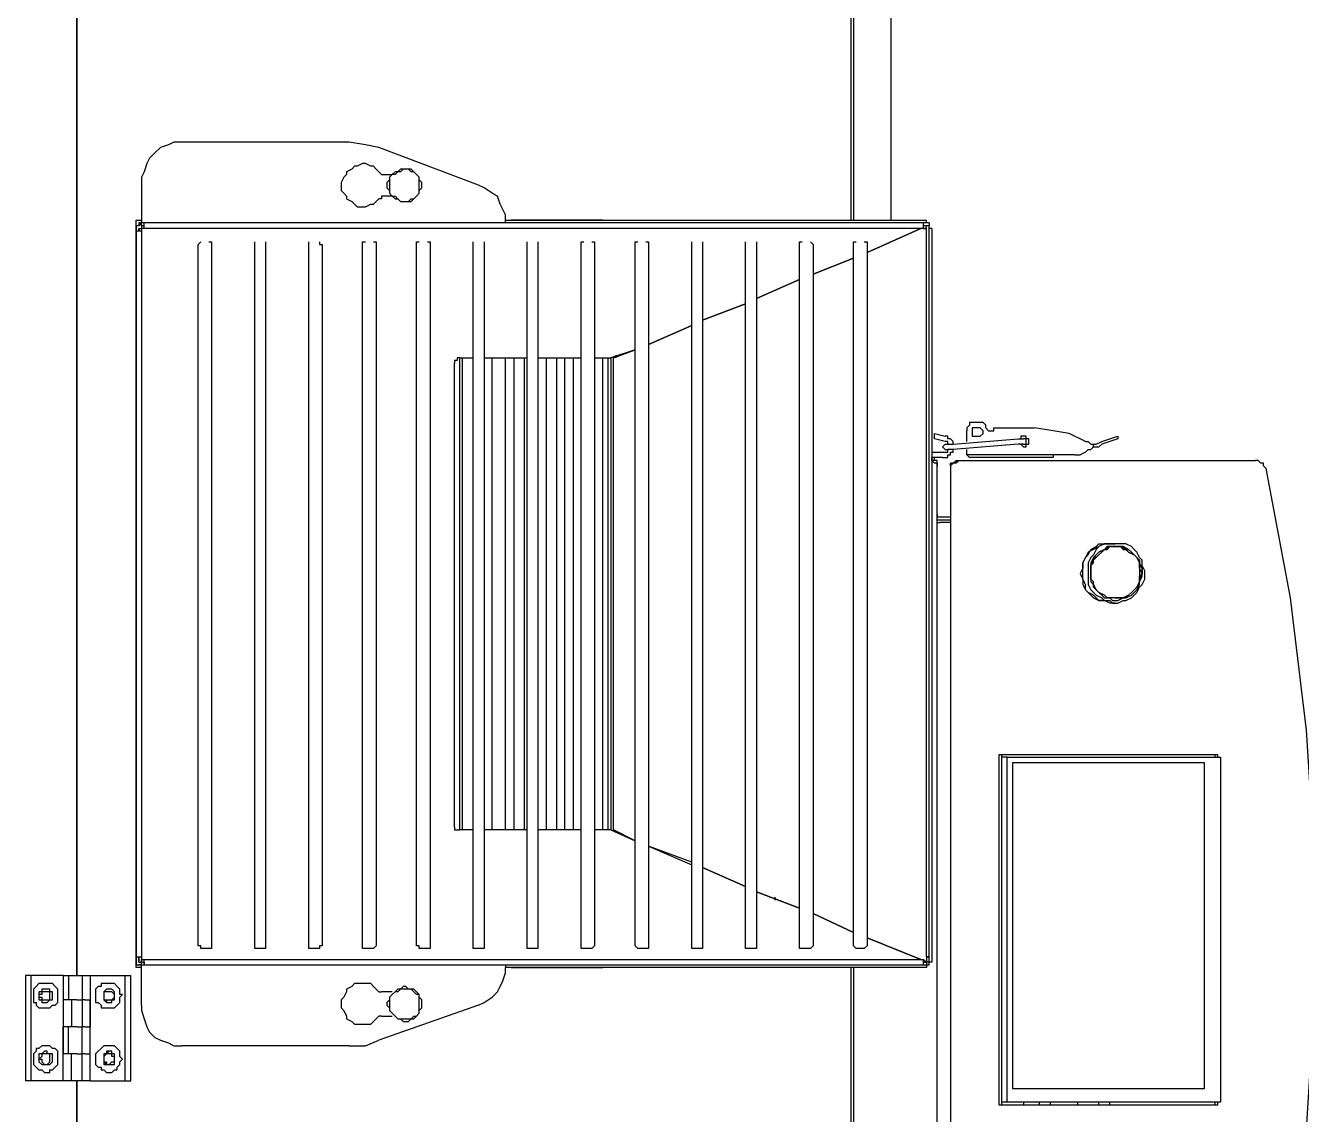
# Model space of a CAD drawing. Header units: millimetres. Extents: x 933584 to 974011, y 4545988 to 4553664.
# Drawn here: x 940165.8 to 940226.6, y 4547120.4 to 4547172.3 of the extents above; entities that cross this region are included whole.
import ezdxf

# ---------------------------------------------------------------- set-up
doc = ezdxf.new("R2010")
doc.units = ezdxf.units.MM
doc.layers.add('8-KBT-KEQ', color=4, linetype='Continuous')

# ---------------------------------------------------------------- blocks, each defined once
blk = doc.blocks.new('DBXCBXC')
at = {"layer": '8-KBT-KEQ'}
for p, q in [((940477.733, 4546770.863), (940477.733, 4546721.569)), ((940477.862, 4546770.863), (940477.862, 4546721.569)), ((940479.659, 4546721.569), (940479.659, 4546770.863)), ((940477.862, 4546769.58), (940477.862, 4546721.569)), ((940440.891, 4546685.626), (940440.891, 4546750.581)), ((940440.891, 4546750.581), (940440.891, 4546685.626)), ((940453.857, 4546725.292), (940445.898, 4546725.292)), ((940460.018, 4546723.238), (940455.269, 4546725.035)), ((940455.269, 4546723.88), (940455.397, 4546723.752)), ((940455.397, 4546723.752), (940455.911, 4546723.752)), ((940443.972, 4546723.238), (940443.972, 4546721.441)), ((940455.911, 4546722.725), (940455.397, 4546722.725)), ((940477.862, 4546722.982), (940477.862, 4546722.982)), ((940477.862, 4546722.468), (940477.862, 4546722.468)), ((940443.715, 4546686.011), (940443.715, 4546721.569)), ((940443.715, 4546721.569), (940443.972, 4546721.569)), ((940461.302, 4546721.569), (940481.328, 4546721.569)), ((940461.302, 4546721.569), (940461.559, 4546721.569)), ((940465.667, 4546721.569), (940461.559, 4546721.569)), ((940463.741, 4546721.569), (940463.741, 4546721.569)), ((940463.998, 4546721.569), (940463.998, 4546721.569)), ((940465.41, 4546721.569), (940465.41, 4546721.569)), ((940465.667, 4546721.569), (940465.667, 4546721.569)), ((940465.923, 4546721.569), (940465.667, 4546721.569)), ((940465.923, 4546721.569), (940465.667, 4546721.569)), ((940481.328, 4546721.441), (940481.328, 4546721.569)), ((940443.715, 4546721.056), (940443.715, 4546721.184)), ((940443.715, 4546721.184), (940443.715, 4546721.056)), ((940443.972, 4546721.056), (940443.715, 4546721.056)), ((940443.715, 4546721.056), (940443.715, 4546686.525)), ((940443.715, 4546721.056), (940443.715, 4546721.056)), ((940443.844, 4546721.313), (940443.972, 4546721.441)), ((940443.844, 4546721.056), (940443.844, 4546721.184)), ((940443.844, 4546721.184), (940443.972, 4546721.184)), ((940443.844, 4546721.184), (940443.844, 4546721.056)), ((940443.844, 4546721.184), (940443.844, 4546721.184)), ((940443.972, 4546721.313), (940443.972, 4546721.441)), ((940444.101, 4546721.441), (940443.972, 4546721.441)), ((940443.972, 4546721.441), (940443.972, 4546721.441)), ((940444.101, 4546721.313), (940443.972, 4546721.313)), ((940443.972, 4546721.313), (940443.972, 4546721.184)), ((940444.101, 4546721.313), (940443.972, 4546721.313)), ((940443.972, 4546721.184), (940443.972, 4546721.184)), ((940444.101, 4546721.184), (940443.972, 4546721.184)), ((940443.972, 4546721.184), (940443.972, 4546721.056)), ((940443.972, 4546721.056), (940443.972, 4546686.525)), ((940481.199, 4546721.441), (940444.101, 4546721.441)), ((940444.101, 4546721.313), (940444.101, 4546721.441)), ((940444.101, 4546721.313), (940444.101, 4546721.313)), ((940481.199, 4546721.184), (940444.101, 4546721.184)), ((940461.302, 4546721.441), (940461.302, 4546721.441)), ((940478.504, 4546720.029), (940481.071, 4546721.184)), ((940481.071, 4546721.184), (940478.504, 4546720.029)), ((940481.456, 4546721.441), (940481.199, 4546721.441)), ((940481.456, 4546721.313), (940481.199, 4546721.313)), ((940481.199, 4546721.184), (940481.328, 4546721.184)), ((940481.328, 4546721.184), (940481.199, 4546721.184)), ((940481.199, 4546721.184), (940481.328, 4546721.184)), ((940481.456, 4546721.313), (940481.328, 4546721.313)), ((940481.328, 4546686.525), (940481.328, 4546721.313)), ((940481.328, 4546721.313), (940481.328, 4546721.313)), ((940481.456, 4546721.441), (940481.456, 4546721.313)), ((940481.456, 4546686.525), (940481.456, 4546721.313)), ((940481.585, 4546721.184), (940481.456, 4546721.184)), ((940481.585, 4546721.184), (940481.585, 4546686.268)), ((940446.668, 4546720.414), (940446.796, 4546720.543)), ((940446.668, 4546687.038), (940446.668, 4546720.414)), ((940447.31, 4546720.414), (940447.31, 4546687.038)), ((940449.364, 4546720.414), (940449.364, 4546720.543)), ((940449.364, 4546687.038), (940449.364, 4546720.414)), ((940449.877, 4546720.543), (940449.877, 4546720.414)), ((940449.877, 4546720.414), (940449.877, 4546687.038)), ((940451.931, 4546720.414), (940451.931, 4546720.543)), ((940451.931, 4546687.038), (940451.931, 4546720.414)), ((940452.573, 4546720.414), (940452.573, 4546687.038)), ((940454.499, 4546687.038), (940454.499, 4546720.414)), ((940455.14, 4546720.414), (940455.14, 4546687.038)), ((940457.066, 4546687.038), (940457.066, 4546720.414)), ((940457.708, 4546720.414), (940457.708, 4546687.038)), ((940459.762, 4546720.414), (940459.762, 4546720.543)), ((940459.762, 4546687.038), (940459.762, 4546720.414)), ((940460.275, 4546720.543), (940460.275, 4546720.414)), ((940460.275, 4546720.414), (940460.275, 4546687.038)), ((940462.329, 4546720.414), (940462.329, 4546720.543)), ((940462.329, 4546687.038), (940462.329, 4546720.414)), ((940462.843, 4546720.543), (940462.843, 4546720.414)), ((940462.843, 4546720.414), (940462.843, 4546687.038)), ((940464.896, 4546687.038), (940464.896, 4546720.414)), ((940465.538, 4546720.414), (940465.538, 4546687.038)), ((940467.464, 4546687.038), (940467.464, 4546720.414)), ((940468.106, 4546720.414), (940468.106, 4546687.038)), ((940470.16, 4546720.414), (940470.16, 4546720.543)), ((940470.16, 4546687.038), (940470.16, 4546720.414)), ((940470.673, 4546720.543), (940470.673, 4546720.414)), ((940470.673, 4546720.414), (940470.673, 4546687.038)), ((940472.727, 4546720.414), (940472.727, 4546720.543)), ((940472.727, 4546687.038), (940472.727, 4546720.414)), ((940473.24, 4546720.543), (940473.24, 4546720.414)), ((940473.24, 4546720.414), (940473.24, 4546687.038)), ((940475.294, 4546687.038), (940475.294, 4546720.414)), ((940475.808, 4546720.543), (940475.936, 4546720.414)), ((940475.936, 4546720.414), (940475.936, 4546687.038)), ((940477.862, 4546687.038), (940477.862, 4546720.414)), ((940478.504, 4546720.414), (940478.504, 4546687.038)), ((940479.659, 4546720.543), (940479.659, 4546720.543)), ((940475.936, 4546719.002), (940477.862, 4546719.772)), ((940477.862, 4546719.772), (940475.936, 4546719.002)), ((940477.733, 4546719.772), (940477.733, 4546719.772)), ((940477.862, 4546719.772), (940477.862, 4546719.772)), ((940477.862, 4546719.772), (940477.862, 4546719.772)), ((940473.24, 4546717.847), (940475.294, 4546718.745)), ((940475.294, 4546718.745), (940473.24, 4546717.847)), ((940474.139, 4546718.232), (940474.139, 4546718.232)), ((940474.396, 4546718.36), (940474.396, 4546718.36)), ((940470.673, 4546716.82), (940472.727, 4546717.59)), ((940472.727, 4546717.59), (940470.673, 4546716.82)), ((940468.106, 4546715.664), (940470.16, 4546716.563)), ((940470.16, 4546716.563), (940468.106, 4546715.664)), ((940467.464, 4546715.408), (940466.309, 4546715.023)), ((940466.437, 4546715.023), (940467.464, 4546715.408)), ((940459.12, 4546715.023), (940459.762, 4546715.023)), ((940459.12, 4546692.558), (940459.12, 4546715.023)), ((940459.248, 4546692.558), (940459.248, 4546715.023)), ((940460.275, 4546715.023), (940462.329, 4546715.023)), ((940460.66, 4546692.558), (940460.66, 4546715.023)), ((940461.302, 4546692.558), (940461.302, 4546715.023)), ((940461.687, 4546715.023), (940461.687, 4546692.558)), ((940462.201, 4546692.558), (940462.201, 4546715.023)), ((940462.843, 4546715.023), (940464.896, 4546715.023)), ((940463.228, 4546715.023), (940463.228, 4546692.558)), ((940463.741, 4546692.558), (940463.741, 4546715.023)), ((940464.126, 4546692.558), (940464.126, 4546715.023)), ((940464.511, 4546715.023), (940464.511, 4546692.558)), ((940465.538, 4546715.023), (940466.309, 4546715.023)), ((940465.538, 4546715.023), (940465.538, 4546692.558)), ((940465.923, 4546692.558), (940465.923, 4546715.023)), ((940466.18, 4546692.558), (940466.18, 4546715.023)), ((940466.309, 4546715.023), (940466.309, 4546692.558)), ((940466.437, 4546692.558), (940466.437, 4546715.023)), ((940466.437, 4546715.023), (940466.437, 4546715.023)), ((940466.565, 4546715.023), (940466.565, 4546715.151)), ((940466.565, 4546715.023), (940466.565, 4546715.023)), ((940466.565, 4546715.023), (940466.565, 4546715.023)), ((940458.863, 4546692.686), (940458.863, 4546714.766)), ((940481.713, 4546711.172), (940481.713, 4546711.428)), ((940481.713, 4546711.428), (940482.226, 4546711.3)), ((940482.226, 4546711.043), (940481.713, 4546711.172)), ((940482.611, 4546710.915), (940485.692, 4546711.172)), ((940483.253, 4546711.043), (940483.253, 4546711.557)), ((940484.28, 4546711.557), (940484.537, 4546711.557)), ((940484.537, 4546711.685), (940486.463, 4546711.685)), ((940484.537, 4546711.557), (940484.537, 4546711.685)), ((940485.692, 4546711.172), (940485.949, 4546711.172)), ((940489.672, 4546711.043), (940490.442, 4546711.3)), ((940490.442, 4546711.172), (940489.672, 4546710.915)), ((940490.442, 4546711.3), (940490.442, 4546711.172)), ((940482.226, 4546710.915), (940482.098, 4546710.786)), ((940482.226, 4546710.915), (940482.611, 4546710.915)), ((940482.611, 4546710.658), (940482.355, 4546710.658)), ((940485.692, 4546710.915), (940482.611, 4546710.658)), ((940483.253, 4546710.401), (940483.253, 4546710.658)), ((940485.949, 4546710.915), (940485.692, 4546710.915)), ((940481.585, 4546710.53), (940482.098, 4546710.53)), ((940481.585, 4546710.145), (940481.585, 4546710.273)), ((940481.585, 4546710.273), (940481.585, 4546710.273)), ((940482.098, 4546710.273), (940481.585, 4546710.273)), ((940481.585, 4546710.145), (940481.585, 4546710.145)), ((940481.713, 4546710.145), (940481.585, 4546710.145)), ((940481.585, 4546710.145), (940481.585, 4546710.145)), ((940481.841, 4546710.016), (940481.841, 4546710.016)), ((940481.841, 4546710.016), (940481.841, 4546709.888)), ((940482.611, 4546710.016), (940482.483, 4546710.016)), ((940482.483, 4546709.888), (940482.483, 4546710.016)), ((940482.868, 4546710.145), (940482.868, 4546710.145)), ((940482.868, 4546710.145), (940482.868, 4546710.145)), ((940482.868, 4546710.145), (940482.868, 4546710.145)), ((940482.868, 4546710.145), (940496.989, 4546710.145)), ((940483.253, 4546710.401), (940483.382, 4546710.273)), ((940488.388, 4546710.401), (940483.253, 4546710.401)), ((940487.361, 4546710.273), (940483.382, 4546710.273)), ((940487.361, 4546710.401), (940487.361, 4546710.273)), ((940488.902, 4546710.53), (940488.645, 4546710.401)), ((940481.841, 4546665.729), (940481.841, 4546709.888)), ((940482.483, 4546709.888), (940482.483, 4546665.729)), ((940481.841, 4546707.32), (940481.97, 4546707.32)), ((940481.841, 4546707.192), (940481.97, 4546707.192)), ((940481.97, 4546707.449), (940482.483, 4546707.449)), ((940481.97, 4546707.32), (940482.483, 4546707.32)), ((940482.483, 4546707.192), (940481.97, 4546707.192)), ((940490.057, 4546706.165), (940490.314, 4546706.165)), ((940490.314, 4546703.341), (940490.057, 4546703.341)), ((940484.794, 4546679.464), (940484.794, 4546696.152)), ((940484.794, 4546696.152), (940495.192, 4546696.152)), ((940484.922, 4546679.464), (940484.922, 4546696.152)), ((940484.922, 4546679.464), (940484.922, 4546696.152)), ((940484.922, 4546679.464), (940484.922, 4546696.152)), ((940485.179, 4546696.024), (940484.922, 4546696.024)), ((940484.922, 4546679.593), (940484.922, 4546696.024)), ((940485.179, 4546679.593), (940485.179, 4546696.024)), ((940485.179, 4546696.024), (940495.32, 4546696.024)), ((940495.063, 4546696.152), (940495.063, 4546696.024)), ((940495.192, 4546696.152), (940495.192, 4546696.024)), ((940495.192, 4546696.152), (940495.192, 4546696.024)), ((940495.192, 4546696.152), (940495.192, 4546696.024)), ((940495.32, 4546696.024), (940495.32, 4546679.593)), ((940485.436, 4546680.234), (940485.436, 4546695.767)), ((940485.436, 4546695.767), (940494.55, 4546695.767)), ((940494.55, 4546695.767), (940494.55, 4546680.234)), ((940494.55, 4546695.767), (940494.55, 4546680.234)), ((940459.762, 4546692.558), (940459.12, 4546692.558)), ((940462.329, 4546692.558), (940460.275, 4546692.558)), ((940464.896, 4546692.558), (940462.843, 4546692.558)), ((940466.309, 4546692.558), (940465.538, 4546692.558)), ((940466.309, 4546692.558), (940467.464, 4546692.044)), ((940467.464, 4546692.044), (940466.437, 4546692.558)), ((940466.437, 4546692.43), (940466.437, 4546692.43)), ((940466.565, 4546692.43), (940466.565, 4546692.43)), ((940466.565, 4546692.43), (940466.565, 4546692.43)), ((940466.565, 4546692.43), (940466.565, 4546692.43)), ((940470.16, 4546691.017), (940468.106, 4546691.788)), ((940468.106, 4546691.788), (940470.16, 4546690.889)), ((940472.727, 4546689.862), (940470.673, 4546690.761)), ((940470.673, 4546690.761), (940472.727, 4546689.862)), ((940440.891, 4546689.605), (940440.891, 4546689.605)), ((940475.294, 4546688.835), (940473.24, 4546689.605)), ((940473.24, 4546689.605), (940475.294, 4546688.835)), ((940474.139, 4546689.22), (940474.139, 4546689.349)), ((940474.396, 4546689.22), (940474.396, 4546689.22)), ((940477.862, 4546687.68), (940475.936, 4546688.578)), ((940475.936, 4546688.578), (940477.862, 4546687.68)), ((940477.733, 4546687.808), (940477.733, 4546687.808)), ((940477.862, 4546687.68), (940477.862, 4546687.68)), ((940481.071, 4546686.396), (940478.504, 4546687.423)), ((940478.504, 4546687.423), (940481.071, 4546686.396)), ((940443.715, 4546686.525), (940443.972, 4546686.525)), ((940443.715, 4546686.268), (940443.715, 4546686.525)), ((940443.715, 4546686.525), (940443.715, 4546686.525)), ((940443.844, 4546686.268), (940443.844, 4546686.525)), ((940443.844, 4546686.525), (940443.844, 4546686.268)), ((940443.844, 4546686.268), (940443.972, 4546686.268)), ((940443.844, 4546686.268), (940443.844, 4546686.268)), ((940443.972, 4546686.525), (940443.972, 4546686.268)), ((940443.972, 4546686.268), (940443.972, 4546686.396)), ((940443.972, 4546686.396), (940444.101, 4546686.396)), ((940443.972, 4546686.139), (940443.972, 4546686.268)), ((940443.972, 4546686.268), (940444.101, 4546686.268)), ((940443.972, 4546686.268), (940443.972, 4546686.268)), ((940443.972, 4546686.268), (940444.101, 4546686.268)), ((940444.101, 4546686.396), (940481.199, 4546686.396)), ((940444.101, 4546686.268), (940444.101, 4546686.139)), ((940444.101, 4546686.268), (940444.101, 4546686.268)), ((940481.199, 4546686.268), (940481.199, 4546686.396)), ((940481.199, 4546686.396), (940481.199, 4546686.396)), ((940481.328, 4546686.268), (940481.199, 4546686.396)), ((940481.199, 4546686.396), (940481.328, 4546686.268)), ((940481.199, 4546686.268), (940481.328, 4546686.268)), ((940481.199, 4546686.268), (940481.199, 4546686.268)), ((940481.199, 4546686.268), (940481.199, 4546686.268)), ((940481.328, 4546686.268), (940481.199, 4546686.268)), ((940481.328, 4546686.525), (940481.456, 4546686.525)), ((940481.328, 4546686.525), (940481.328, 4546686.525)), ((940481.328, 4546686.525), (940481.328, 4546686.525)), ((940481.328, 4546686.525), (940481.328, 4546686.525)), ((940481.456, 4546686.525), (940481.328, 4546686.525)), ((940481.328, 4546686.525), (940481.328, 4546686.268)), ((940481.328, 4546686.268), (940481.328, 4546686.139)), ((940481.328, 4546686.268), (940481.328, 4546686.268)), ((940481.456, 4546686.268), (940481.328, 4546686.268)), ((940481.328, 4546686.268), (940481.328, 4546686.268)), ((940481.456, 4546686.268), (940481.456, 4546686.525)), ((940481.456, 4546686.268), (940481.456, 4546686.525)), ((940481.585, 4546686.268), (940481.456, 4546686.268)), ((940443.972, 4546686.011), (940443.715, 4546686.011)), ((940443.972, 4546686.139), (940443.844, 4546686.139)), ((940443.972, 4546686.139), (940444.101, 4546686.139)), ((940443.972, 4546686.011), (940443.972, 4546686.139)), ((940443.972, 4546684.214), (940443.972, 4546686.011)), ((940444.101, 4546686.139), (940481.199, 4546686.139)), ((940461.302, 4546686.139), (940461.302, 4546686.011)), ((940481.328, 4546686.011), (940461.302, 4546686.011)), ((940461.559, 4546686.011), (940461.302, 4546686.011)), ((940461.559, 4546686.011), (940465.667, 4546686.011)), ((940463.998, 4546686.011), (940463.998, 4546686.011)), ((940465.41, 4546686.011), (940465.41, 4546686.011)), ((940465.667, 4546686.011), (940465.923, 4546686.011)), ((940465.667, 4546686.011), (940465.923, 4546686.011)), ((940477.733, 4546686.011), (940477.733, 4546665.344)), ((940477.862, 4546686.011), (940477.862, 4546666.627)), ((940481.199, 4546686.139), (940481.328, 4546686.139)), ((940481.328, 4546686.139), (940481.328, 4546686.011)), ((940438.452, 4546685.626), (940438.452, 4546680.62)), ((940438.709, 4546685.626), (940438.452, 4546685.626)), ((940440.249, 4546685.626), (940438.709, 4546685.626)), ((940438.709, 4546685.626), (940438.709, 4546680.62)), ((940440.249, 4546685.626), (940440.249, 4546684.471)), ((940440.249, 4546685.626), (940440.249, 4546684.471)), ((940440.249, 4546685.626), (940440.506, 4546685.626)), ((940440.506, 4546685.626), (940440.506, 4546684.471)), ((940440.506, 4546685.626), (940441.148, 4546685.626)), ((940441.148, 4546685.626), (940441.148, 4546684.471)), ((940441.148, 4546685.626), (940441.533, 4546685.626)), ((940441.533, 4546685.626), (940441.533, 4546684.471)), ((940441.533, 4546685.626), (940441.533, 4546684.471)), ((940441.533, 4546685.626), (940441.533, 4546685.626)), ((940441.533, 4546685.626), (940443.202, 4546685.626)), ((940443.202, 4546680.62), (940443.202, 4546685.626)), ((940443.202, 4546685.626), (940443.459, 4546685.626)), ((940443.459, 4546680.62), (940443.459, 4546685.626)), ((940443.459, 4546680.62), (940443.459, 4546685.626)), ((940443.459, 4546685.626), (940443.459, 4546685.626)), ((940440.249, 4546684.471), (940440.249, 4546683.187)), ((940440.506, 4546684.471), (940440.249, 4546684.471)), ((940440.249, 4546684.471), (940440.249, 4546684.471)), ((940440.249, 4546684.471), (940440.249, 4546684.471)), ((940440.635, 4546684.471), (940440.506, 4546684.471)), ((940440.506, 4546684.471), (940440.506, 4546684.471)), ((940440.506, 4546684.471), (940440.506, 4546684.471)), ((940440.635, 4546684.471), (940440.635, 4546683.187)), ((940440.891, 4546684.471), (940440.635, 4546684.471)), ((940440.891, 4546684.471), (940441.148, 4546684.471)), ((940441.148, 4546684.471), (940441.148, 4546683.187)), ((940441.148, 4546684.471), (940441.148, 4546684.471)), ((940441.276, 4546684.471), (940441.148, 4546684.471)), ((940441.148, 4546684.471), (940441.148, 4546684.471)), ((940441.276, 4546684.471), (940441.533, 4546684.471)), ((940441.533, 4546684.471), (940441.533, 4546683.187)), ((940441.533, 4546684.471), (940441.533, 4546684.471)), ((940441.533, 4546684.471), (940441.533, 4546684.471)), ((940441.533, 4546684.471), (940441.533, 4546684.471)), ((940441.533, 4546683.187), (940441.533, 4546684.471)), ((940441.533, 4546684.471), (940441.533, 4546684.471)), ((940455.269, 4546684.856), (940455.397, 4546684.856)), ((940455.911, 4546684.856), (940455.397, 4546684.856)), ((940460.018, 4546684.214), (940455.269, 4546682.545)), ((940455.397, 4546683.7), (940455.269, 4546683.7)), ((940455.397, 4546683.7), (940455.911, 4546683.7)), ((940440.506, 4546683.187), (940440.249, 4546683.187)), ((940440.249, 4546683.187), (940440.249, 4546681.903)), ((940440.249, 4546683.187), (940440.249, 4546683.187)), ((940440.249, 4546681.903), (940440.249, 4546683.187)), ((940440.249, 4546683.187), (940440.249, 4546683.187)), ((940440.635, 4546683.187), (940440.506, 4546683.187)), ((940440.506, 4546681.903), (940440.506, 4546683.187)), ((940440.506, 4546683.187), (940440.506, 4546683.187)), ((940440.506, 4546683.187), (940440.506, 4546683.187)), ((940440.891, 4546683.187), (940440.635, 4546683.187)), ((940440.891, 4546683.187), (940441.148, 4546683.187)), ((940441.148, 4546683.187), (940441.148, 4546683.187)), ((940441.276, 4546683.187), (940441.148, 4546683.187)), ((940441.148, 4546681.903), (940441.148, 4546683.187)), ((940441.148, 4546683.187), (940441.148, 4546683.187)), ((940441.276, 4546683.187), (940441.533, 4546683.187)), ((940441.533, 4546683.187), (940441.533, 4546683.187)), ((940441.533, 4546681.903), (940441.533, 4546683.187)), ((940441.533, 4546681.903), (940441.533, 4546683.187)), ((940441.533, 4546683.187), (940441.533, 4546683.187)), ((940441.533, 4546683.187), (940441.533, 4546683.187)), ((940441.533, 4546683.187), (940441.533, 4546683.187)), ((940453.857, 4546682.288), (940445.898, 4546682.288)), ((940440.249, 4546680.62), (940440.249, 4546681.903)), ((940440.506, 4546681.903), (940440.249, 4546681.903)), ((940440.249, 4546681.903), (940440.249, 4546681.903)), ((940440.249, 4546681.903), (940440.249, 4546681.903)), ((940440.635, 4546681.903), (940440.506, 4546681.903)), ((940440.506, 4546681.903), (940440.506, 4546681.903)), ((940440.506, 4546681.903), (940440.506, 4546681.903)), ((940440.635, 4546680.62), (940440.635, 4546681.903)), ((940440.891, 4546681.903), (940440.635, 4546681.903)), ((940440.891, 4546681.903), (940441.148, 4546681.903)), ((940441.148, 4546680.62), (940441.148, 4546681.903)), ((940441.148, 4546681.903), (940441.148, 4546681.903)), ((940441.276, 4546681.903), (940441.148, 4546681.903)), ((940441.148, 4546681.903), (940441.148, 4546681.903)), ((940441.276, 4546681.903), (940441.533, 4546681.903)), ((940441.533, 4546680.62), (940441.533, 4546681.903)), ((940441.533, 4546681.903), (940441.533, 4546681.903)), ((940441.533, 4546681.903), (940441.533, 4546681.903)), ((940441.533, 4546681.903), (940441.533, 4546681.903)), ((940441.533, 4546680.62), (940441.533, 4546681.903)), ((940441.533, 4546681.903), (940441.533, 4546681.903)), ((940442.303, 4546681.903), (940442.175, 4546681.775)), ((940438.709, 4546680.62), (940438.452, 4546680.62)), ((940440.249, 4546680.62), (940438.709, 4546680.62)), ((940440.635, 4546680.62), (940440.249, 4546680.62)), ((940441.148, 4546680.62), (940440.635, 4546680.62)), ((940440.891, 4546665.344), (940440.891, 4546680.62)), ((940440.891, 4546680.62), (940440.891, 4546665.472)), ((940441.533, 4546680.62), (940441.148, 4546680.62)), ((940441.533, 4546680.62), (940443.202, 4546680.62)), ((940443.202, 4546680.62), (940443.459, 4546680.62)), ((940443.459, 4546680.62), (940443.459, 4546680.62)), ((940494.55, 4546680.234), (940485.436, 4546680.234)), ((940485.179, 4546679.593), (940484.922, 4546679.593)), ((940495.32, 4546679.593), (940485.179, 4546679.593)), ((940485.949, 4546679.593), (940485.949, 4546679.464)), ((940486.719, 4546679.464), (940486.719, 4546679.593)), ((940487.233, 4546679.464), (940487.233, 4546679.593)), ((940488.516, 4546679.593), (940488.516, 4546679.464)), ((940489.543, 4546679.464), (940489.543, 4546679.593)), ((940490.057, 4546679.464), (940490.057, 4546679.593)), ((940495.063, 4546679.593), (940495.063, 4546679.464)), ((940495.192, 4546679.593), (940495.192, 4546679.464)), ((940495.192, 4546679.593), (940495.192, 4546679.464)), ((940495.192, 4546679.593), (940495.192, 4546679.464)), ((940495.192, 4546679.464), (940484.794, 4546679.464))]:
    blk.add_line(p, q, dxfattribs=at)
for points in [[(940445.898, 4546725.292), (940445.513, 4546725.292), (940445.256, 4546725.164), (940444.871, 4546725.035), (940444.614, 4546724.779), (940444.357, 4546724.522), (940444.229, 4546724.265), (940444.101, 4546723.88), (940443.972, 4546723.623), (940443.972, 4546723.238)], [(940455.269, 4546725.035), (940454.627, 4546725.164), (940453.857, 4546725.292)], [(940455.269, 4546723.88), (940455.14, 4546724.009), (940455.012, 4546724.137), (940454.884, 4546724.137), (940454.627, 4546724.265), (940454.499, 4546724.265), (940454.242, 4546724.137), (940454.113, 4546724.137), (940453.985, 4546724.009), (940453.728, 4546723.88), (940453.728, 4546723.752), (940453.6, 4546723.623), (940453.472, 4546723.367), (940453.472, 4546723.238), (940453.472, 4546722.982), (940453.6, 4546722.853), (940453.728, 4546722.725), (940453.728, 4546722.596), (940453.985, 4546722.468), (940454.113, 4546722.34), (940454.242, 4546722.211), (940454.499, 4546722.211), (940454.627, 4546722.211), (940454.884, 4546722.34), (940455.012, 4546722.34), (940455.14, 4546722.468), (940455.269, 4546722.596)], [(940455.397, 4546722.725), (940455.397, 4546722.596), (940455.269, 4546722.596)], [(940461.302, 4546721.441), (940461.302, 4546721.826), (940461.174, 4546722.083), (940461.045, 4546722.34), (940460.917, 4546722.725), (940460.66, 4546722.853), (940460.275, 4546723.11), (940460.018, 4546723.238)], [(940443.972, 4546721.441), (940443.844, 4546721.441), (940443.844, 4546721.313), (940443.715, 4546721.313), (940443.715, 4546721.184)], [(940444.101, 4546721.184), (940444.101, 4546721.313), (940444.101, 4546721.441)], [(940481.199, 4546721.184), (940481.199, 4546721.313), (940481.199, 4546721.441)], [(940447.181, 4546720.543), (940447.31, 4546720.543), (940447.31, 4546720.414)], [(940452.445, 4546720.543), (940452.445, 4546720.414), (940452.573, 4546720.414)], [(940454.499, 4546720.414), (940454.499, 4546720.543), (940454.627, 4546720.543)], [(940455.012, 4546720.543), (940455.14, 4546720.543), (940455.14, 4546720.414)], [(940457.066, 4546720.414), (940457.066, 4546720.543), (940457.194, 4546720.543)], [(940457.579, 4546720.543), (940457.708, 4546720.543), (940457.708, 4546720.414)], [(940464.896, 4546720.414), (940464.896, 4546720.543), (940465.025, 4546720.543)], [(940465.41, 4546720.543), (940465.538, 4546720.543), (940465.538, 4546720.414)], [(940467.464, 4546720.414), (940467.464, 4546720.543), (940467.592, 4546720.543)], [(940467.977, 4546720.543), (940468.106, 4546720.543), (940468.106, 4546720.414)], [(940475.294, 4546720.414), (940475.294, 4546720.543), (940475.423, 4546720.543)], [(940477.862, 4546720.414), (940477.862, 4546720.543), (940477.99, 4546720.543)], [(940478.375, 4546720.543), (940478.504, 4546720.543), (940478.504, 4546720.414)], [(940459.12, 4546715.023), (940458.991, 4546715.023), (940458.991, 4546714.894), (940458.863, 4546714.894), (940458.863, 4546714.766)], [(940484.28, 4546711.557), (940484.152, 4546711.685), (940484.152, 4546711.813), (940484.024, 4546711.942), (940483.895, 4546711.942), (940483.767, 4546711.942), (940483.638, 4546711.942), (940483.51, 4546711.942), (940483.382, 4546711.942), (940483.382, 4546711.813), (940483.253, 4546711.685), (940483.253, 4546711.557)], [(940482.611, 4546710.915), (940482.611, 4546711.043), (940482.483, 4546711.172), (940482.355, 4546711.172), (940482.355, 4546711.3), (940482.226, 4546711.3)], [(940485.821, 4546710.915), (940485.949, 4546710.786), (940486.077, 4546710.786), (940486.077, 4546710.915), (940486.206, 4546710.915), (940486.206, 4546711.043), (940486.206, 4546711.172), (940486.077, 4546711.172), (940486.077, 4546711.3), (940485.949, 4546711.3), (940485.821, 4546711.3), (940485.821, 4546711.172)], [(940485.949, 4546710.915), (940486.077, 4546710.915), (940486.077, 4546711.043), (940486.077, 4546711.172), (940485.949, 4546711.172)], [(940488.902, 4546711.043), (940488.131, 4546711.428), (940487.361, 4546711.557), (940486.463, 4546711.685)], [(940482.098, 4546710.786), (940482.226, 4546710.658), (940482.355, 4546710.658)], [(940482.098, 4546710.53), (940482.226, 4546710.53), (940482.355, 4546710.53), (940482.355, 4546710.658)], [(940482.098, 4546710.273), (940482.226, 4546710.273), (940482.355, 4546710.273), (940482.355, 4546710.401), (940482.483, 4546710.401), (940482.483, 4546710.53), (940482.611, 4546710.53), (940482.611, 4546710.658)], [(940482.355, 4546710.915), (940482.355, 4546711.043), (940482.226, 4546711.043)], [(940488.902, 4546711.043), (940489.03, 4546711.043), (940489.158, 4546710.915), (940489.287, 4546710.915)], [(940488.902, 4546710.53), (940489.03, 4546710.658), (940489.158, 4546710.658), (940489.287, 4546710.786), (940489.287, 4546710.915)], [(940489.287, 4546710.915), (940489.415, 4546710.915), (940489.672, 4546711.043)], [(940489.287, 4546710.786), (940489.415, 4546710.786), (940489.543, 4546710.786), (940489.672, 4546710.915)], [(940481.841, 4546710.016), (940481.841, 4546710.145), (940481.713, 4546710.145), (940481.713, 4546710.273), (940481.585, 4546710.273)], [(940481.841, 4546709.888), (940481.841, 4546710.016), (940481.713, 4546710.016), (940481.585, 4546710.145)], [(940482.483, 4546710.016), (940482.611, 4546710.016), (940482.74, 4546710.145), (940482.868, 4546710.145)], [(940482.868, 4546710.145), (940482.74, 4546710.016), (940482.611, 4546710.016), (940482.483, 4546709.888)], [(940482.74, 4546710.016), (940482.74, 4546710.145), (940482.868, 4546710.145)], [(940488.388, 4546710.401), (940488.516, 4546710.401), (940488.645, 4546710.401)], [(940497.502, 4546709.759), (940497.374, 4546709.888), (940497.374, 4546710.016), (940497.246, 4546710.016), (940497.117, 4546710.145), (940496.989, 4546710.145)], [(940497.502, 4546665.857), (940498.658, 4546672.147), (940499.428, 4546678.309), (940499.813, 4546684.599), (940499.813, 4546691.017), (940499.428, 4546697.308), (940498.658, 4546703.598), (940497.502, 4546709.759)], [(940481.841, 4546707.577), (940481.841, 4546707.449), (940481.97, 4546707.449)], [(940489.8, 4546706.165), (940489.543, 4546706.037), (940489.287, 4546705.908), (940489.03, 4546705.78), (940488.902, 4546705.523), (940488.773, 4546705.267), (940488.773, 4546705.01), (940488.645, 4546704.753), (940488.773, 4546704.496), (940488.773, 4546704.24), (940488.902, 4546703.983), (940489.03, 4546703.854), (940489.287, 4546703.598), (940489.543, 4546703.469), (940489.8, 4546703.469)], [(940490.057, 4546703.341), (940489.8, 4546703.469), (940489.543, 4546703.469), (940489.415, 4546703.598), (940489.287, 4546703.726), (940489.03, 4546703.854), (940488.902, 4546703.983), (940488.902, 4546704.24), (940488.773, 4546704.496), (940488.773, 4546704.625), (940488.773, 4546704.881), (940488.773, 4546705.138), (940488.773, 4546705.267), (940488.902, 4546705.523), (940489.03, 4546705.652), (940489.158, 4546705.908), (940489.415, 4546706.037), (940489.543, 4546706.165), (940489.8, 4546706.165), (940489.929, 4546706.165), (940490.057, 4546706.165)], [(940489.287, 4546705.267), (940489.287, 4546705.395), (940489.415, 4546705.652), (940489.543, 4546705.78), (940489.8, 4546705.908), (940489.929, 4546705.908), (940490.057, 4546706.037), (940490.314, 4546706.037), (940490.57, 4546706.037), (940490.699, 4546705.908), (940490.956, 4546705.908), (940491.084, 4546705.78), (940491.212, 4546705.652), (940491.341, 4546705.523), (940491.469, 4546705.267), (940491.469, 4546705.138), (940491.469, 4546704.881), (940491.469, 4546704.625), (940491.469, 4546704.496), (940491.469, 4546704.368)], [(940491.469, 4546704.368), (940491.469, 4546704.625), (940491.597, 4546704.753), (940491.469, 4546705.01), (940491.469, 4546705.267), (940491.341, 4546705.523), (940491.212, 4546705.652), (940490.956, 4546705.78), (940490.827, 4546705.908), (940490.57, 4546706.037), (940490.314, 4546706.037)], [(940491.469, 4546704.368), (940491.341, 4546704.111), (940491.212, 4546703.983), (940491.084, 4546703.854), (940490.956, 4546703.726), (940490.699, 4546703.598), (940490.57, 4546703.598), (940490.314, 4546703.598), (940490.185, 4546703.598), (940489.929, 4546703.598), (940489.8, 4546703.726), (940489.543, 4546703.854), (940489.415, 4546703.983), (940489.287, 4546704.111), (940489.287, 4546704.368), (940489.158, 4546704.496), (940489.158, 4546704.753), (940489.158, 4546704.881), (940489.158, 4546705.138), (940489.287, 4546705.267)], [(940490.314, 4546703.598), (940490.57, 4546703.598), (940490.699, 4546703.598), (940490.956, 4546703.726), (940491.084, 4546703.854), (940491.212, 4546703.983), (940491.341, 4546704.111), (940491.469, 4546704.368)], [(940458.863, 4546692.686), (940458.863, 4546692.558), (940458.991, 4546692.558), (940459.12, 4546692.558)], [(940447.053, 4546686.91), (940446.925, 4546686.91), (940446.796, 4546686.91), (940446.796, 4546687.038), (940446.668, 4546687.038)], [(940447.31, 4546687.038), (940447.31, 4546686.91), (940447.181, 4546686.91), (940447.053, 4546686.91)], [(940449.62, 4546686.91), (940449.492, 4546686.91), (940449.364, 4546686.91), (940449.364, 4546687.038)], [(940449.877, 4546687.038), (940449.877, 4546686.91), (940449.749, 4546686.91), (940449.62, 4546686.91)], [(940452.188, 4546686.91), (940452.059, 4546686.91), (940451.931, 4546686.91), (940451.931, 4546687.038)], [(940452.573, 4546687.038), (940452.445, 4546687.038), (940452.445, 4546686.91), (940452.316, 4546686.91), (940452.188, 4546686.91)], [(940454.755, 4546686.91), (940454.627, 4546686.91), (940454.499, 4546686.91), (940454.499, 4546687.038)], [(940455.14, 4546687.038), (940455.012, 4546686.91), (940454.884, 4546686.91), (940454.755, 4546686.91)], [(940457.451, 4546686.91), (940457.323, 4546686.91), (940457.194, 4546686.91), (940457.194, 4546687.038), (940457.066, 4546687.038)], [(940457.708, 4546687.038), (940457.708, 4546686.91), (940457.579, 4546686.91), (940457.451, 4546686.91)], [(940460.018, 4546686.91), (940459.89, 4546686.91), (940459.762, 4546686.91), (940459.762, 4546687.038)], [(940460.275, 4546687.038), (940460.275, 4546686.91), (940460.147, 4546686.91), (940460.018, 4546686.91)], [(940462.586, 4546686.91), (940462.457, 4546686.91), (940462.329, 4546686.91), (940462.329, 4546687.038)], [(940462.843, 4546687.038), (940462.843, 4546686.91), (940462.714, 4546686.91), (940462.586, 4546686.91)], [(940465.153, 4546686.91), (940465.025, 4546686.91), (940464.896, 4546686.91), (940464.896, 4546687.038)], [(940465.538, 4546687.038), (940465.41, 4546686.91), (940465.282, 4546686.91), (940465.153, 4546686.91)], [(940467.849, 4546686.91), (940467.721, 4546686.91), (940467.592, 4546686.91), (940467.464, 4546687.038)], [(940468.106, 4546687.038), (940468.106, 4546686.91), (940467.977, 4546686.91), (940467.849, 4546686.91)], [(940470.416, 4546686.91), (940470.288, 4546686.91), (940470.16, 4546686.91), (940470.16, 4546687.038)], [(940470.673, 4546687.038), (940470.673, 4546686.91), (940470.545, 4546686.91), (940470.416, 4546686.91)], [(940472.984, 4546686.91), (940472.855, 4546686.91), (940472.727, 4546686.91), (940472.727, 4546687.038)], [(940473.24, 4546687.038), (940473.24, 4546686.91), (940473.112, 4546686.91), (940472.984, 4546686.91)], [(940475.551, 4546686.91), (940475.423, 4546686.91), (940475.294, 4546686.91), (940475.294, 4546687.038)], [(940475.936, 4546687.038), (940475.808, 4546686.91), (940475.68, 4546686.91), (940475.551, 4546686.91)], [(940478.247, 4546686.91), (940478.119, 4546686.91), (940477.99, 4546686.91), (940477.862, 4546687.038)], [(940478.504, 4546687.038), (940478.375, 4546686.91), (940478.247, 4546686.91)], [(940443.715, 4546686.525), (940443.715, 4546686.396), (940443.715, 4546686.268)], [(940443.715, 4546686.268), (940443.715, 4546686.139), (940443.844, 4546686.139), (940443.972, 4546686.139)], [(940444.101, 4546686.139), (940444.101, 4546686.268), (940444.101, 4546686.396)], [(940481.199, 4546686.139), (940481.199, 4546686.268), (940481.199, 4546686.396)], [(940481.328, 4546686.139), (940481.456, 4546686.139), (940481.456, 4546686.268)], [(940460.018, 4546684.214), (940460.275, 4546684.342), (940460.66, 4546684.599), (940460.917, 4546684.856), (940461.045, 4546685.112), (940461.174, 4546685.369), (940461.302, 4546685.754), (940461.302, 4546686.011)], [(940455.269, 4546684.856), (940455.14, 4546684.984), (940455.012, 4546685.112), (940454.884, 4546685.241), (940454.627, 4546685.241), (940454.499, 4546685.241), (940454.242, 4546685.241), (940454.113, 4546685.241), (940453.985, 4546685.112), (940453.728, 4546684.984), (940453.728, 4546684.856), (940453.6, 4546684.599), (940453.472, 4546684.471), (940453.472, 4546684.214), (940453.472, 4546684.086), (940453.6, 4546683.957), (940453.728, 4546683.7), (940453.728, 4546683.572), (940453.985, 4546683.444), (940454.113, 4546683.315), (940454.242, 4546683.315), (940454.499, 4546683.315), (940454.627, 4546683.315), (940454.884, 4546683.315), (940455.012, 4546683.444), (940455.14, 4546683.572), (940455.269, 4546683.7)], [(940442.432, 4546684.984), (940442.303, 4546684.984), (940442.175, 4546684.856), (940442.175, 4546684.727), (940442.175, 4546684.599), (940442.175, 4546684.471), (940442.303, 4546684.471), (940442.303, 4546684.342), (940442.432, 4546684.342)], [(940442.303, 4546684.856), (940442.175, 4546684.856), (940442.175, 4546684.727)], [(940442.175, 4546684.599), (940442.175, 4546684.471), (940442.303, 4546684.471), (940442.432, 4546684.471), (940442.56, 4546684.471), (940442.689, 4546684.599), (940442.689, 4546684.727), (940442.56, 4546684.856), (940442.432, 4546684.856), (940442.303, 4546684.856)], [(940443.972, 4546684.214), (940443.972, 4546683.957), (940444.101, 4546683.572), (940444.229, 4546683.187), (940444.357, 4546682.93), (940444.614, 4546682.673), (940444.871, 4546682.545), (940445.256, 4546682.417), (940445.513, 4546682.288), (940445.898, 4546682.288)], [(940442.432, 4546682.032), (940442.303, 4546681.903), (940442.175, 4546681.903), (940442.175, 4546681.775), (940442.175, 4546681.647), (940442.175, 4546681.518), (940442.303, 4546681.39), (940442.432, 4546681.39)], [(940453.857, 4546682.288), (940454.627, 4546682.288), (940455.269, 4546682.545)], [(940442.175, 4546681.647), (940442.175, 4546681.518), (940442.303, 4546681.518), (940442.303, 4546681.39), (940442.432, 4546681.39), (940442.56, 4546681.518), (940442.689, 4546681.518), (940442.689, 4546681.647), (940442.689, 4546681.775), (940442.56, 4546681.775), (940442.56, 4546681.903), (940442.432, 4546681.903), (940442.303, 4546681.903)]]:
    blk.add_lwpolyline(points, dxfattribs=at)
for points in [[(940457.323, 4546723.238), (940457.323, 4546723.367), (940457.194, 4546723.495), (940457.194, 4546723.623), (940457.066, 4546723.752), (940456.938, 4546723.88), (940456.809, 4546724.009), (940456.681, 4546724.009), (940456.552, 4546724.009), (940456.424, 4546724.009), (940456.296, 4546724.009), (940456.167, 4546723.88), (940456.039, 4546723.88), (940455.911, 4546723.752), (940455.782, 4546723.623), (940455.782, 4546723.495), (940455.654, 4546723.367), (940455.654, 4546723.11), (940455.782, 4546722.982), (940455.782, 4546722.853), (940455.911, 4546722.725), (940456.039, 4546722.596), (940456.167, 4546722.596), (940456.296, 4546722.468), (940456.424, 4546722.468), (940456.552, 4546722.468), (940456.681, 4546722.468), (940456.809, 4546722.468), (940456.938, 4546722.596), (940457.066, 4546722.725), (940457.194, 4546722.853), (940457.194, 4546722.982), (940457.323, 4546723.11)], [(940457.194, 4546723.238), (940457.194, 4546723.367), (940457.194, 4546723.495), (940457.194, 4546723.623), (940457.066, 4546723.752), (940456.938, 4546723.88), (940456.809, 4546723.88), (940456.681, 4546724.009), (940456.552, 4546724.009), (940456.424, 4546724.009), (940456.296, 4546723.88), (940456.167, 4546723.88), (940456.039, 4546723.752), (940455.911, 4546723.752), (940455.782, 4546723.623), (940455.782, 4546723.495), (940455.782, 4546723.238), (940455.782, 4546723.11), (940455.782, 4546722.982), (940455.782, 4546722.853), (940455.911, 4546722.725), (940456.039, 4546722.725), (940456.167, 4546722.596), (940456.296, 4546722.468), (940456.424, 4546722.468), (940456.552, 4546722.468), (940456.681, 4546722.468), (940456.809, 4546722.596), (940456.938, 4546722.596), (940457.066, 4546722.725), (940457.194, 4546722.853), (940457.194, 4546722.982), (940457.194, 4546723.11)], [(940484.024, 4546711.557), (940483.895, 4546711.685), (940483.767, 4546711.685), (940483.638, 4546711.685), (940483.51, 4546711.685), (940483.51, 4546711.557), (940483.51, 4546711.428), (940483.51, 4546711.3), (940483.638, 4546711.3), (940483.767, 4546711.3), (940483.895, 4546711.3), (940484.024, 4546711.428)], [(940491.597, 4546704.24), (940491.726, 4546704.496), (940491.726, 4546704.753), (940491.726, 4546704.881), (940491.597, 4546705.138), (940491.597, 4546705.395), (940491.469, 4546705.523), (940491.341, 4546705.78), (940491.212, 4546705.908), (940491.084, 4546706.037), (940490.827, 4546706.165), (940490.57, 4546706.165), (940490.442, 4546706.165), (940490.185, 4546706.165), (940490.057, 4546706.165), (940489.8, 4546706.165), (940489.543, 4546706.037), (940489.415, 4546705.908), (940489.287, 4546705.652), (940489.158, 4546705.523), (940489.03, 4546705.267), (940489.03, 4546705.138), (940489.03, 4546704.881), (940489.03, 4546704.625), (940489.03, 4546704.496), (940489.03, 4546704.24), (940489.158, 4546703.983), (940489.287, 4546703.854), (940489.415, 4546703.726), (940489.672, 4546703.598), (940489.8, 4546703.469), (940490.057, 4546703.469), (940490.185, 4546703.341), (940490.442, 4546703.341), (940490.699, 4546703.469), (940490.827, 4546703.469), (940491.084, 4546703.598), (940491.212, 4546703.726), (940491.341, 4546703.854), (940491.469, 4546704.111)], [(940489.158, 4546705.267), (940489.158, 4546705.01), (940489.158, 4546704.881), (940489.158, 4546704.625), (940489.158, 4546704.368), (940489.287, 4546704.24), (940489.415, 4546703.983), (940489.543, 4546703.854), (940489.672, 4546703.726), (940489.8, 4546703.598), (940490.057, 4546703.598), (940490.185, 4546703.469), (940490.442, 4546703.469), (940490.699, 4546703.598), (940490.827, 4546703.598), (940491.084, 4546703.726), (940491.212, 4546703.854), (940491.341, 4546703.983), (940491.469, 4546704.24), (940491.469, 4546704.368), (940491.597, 4546704.625), (940491.597, 4546704.881), (940491.597, 4546705.01), (940491.469, 4546705.267), (940491.341, 4546705.523), (940491.212, 4546705.652), (940491.084, 4546705.78), (940490.956, 4546705.908), (940490.699, 4546706.037), (940490.57, 4546706.037), (940490.314, 4546706.037), (940490.185, 4546706.037), (940489.929, 4546706.037), (940489.8, 4546705.908), (940489.543, 4546705.78), (940489.415, 4546705.652), (940489.287, 4546705.523)], [(940491.469, 4546704.368), (940491.341, 4546704.111), (940491.212, 4546703.983), (940491.084, 4546703.854), (940490.956, 4546703.726), (940490.699, 4546703.598), (940490.57, 4546703.598), (940490.314, 4546703.598), (940490.185, 4546703.598), (940489.929, 4546703.598), (940489.8, 4546703.726), (940489.543, 4546703.854), (940489.415, 4546703.983), (940489.287, 4546704.111), (940489.287, 4546704.368), (940489.158, 4546704.496), (940489.158, 4546704.753), (940489.158, 4546705.01), (940489.158, 4546705.138), (940489.287, 4546705.395), (940489.415, 4546705.523), (940489.543, 4546705.652), (940489.672, 4546705.78), (940489.8, 4546705.908), (940490.057, 4546706.037), (940490.185, 4546706.037), (940490.442, 4546706.037), (940490.699, 4546706.037), (940490.827, 4546705.908), (940490.956, 4546705.78), (940491.212, 4546705.652), (940491.341, 4546705.523), (940491.469, 4546705.395), (940491.469, 4546705.138), (940491.597, 4546705.01), (940491.597, 4546704.753), (940491.469, 4546704.496)], [(940439.993, 4546684.727), (940439.993, 4546684.856), (940439.993, 4546684.984), (940439.864, 4546685.112), (940439.736, 4546685.241), (940439.608, 4546685.241), (940439.479, 4546685.241), (940439.351, 4546685.241), (940439.223, 4546685.241), (940439.094, 4546685.241), (940438.966, 4546685.112), (940438.837, 4546684.984), (940438.837, 4546684.856), (940438.837, 4546684.727), (940438.837, 4546684.599), (940438.837, 4546684.471), (940438.837, 4546684.342), (940438.966, 4546684.342), (940438.966, 4546684.214), (940439.094, 4546684.086), (940439.223, 4546684.086), (940439.351, 4546684.086), (940439.479, 4546684.086), (940439.608, 4546684.086), (940439.736, 4546684.214), (940439.864, 4546684.214), (940439.993, 4546684.342), (940439.993, 4546684.471), (940439.993, 4546684.599)], [(940443.074, 4546684.727), (940442.945, 4546684.727), (940442.945, 4546684.856), (940442.945, 4546684.984), (940442.817, 4546685.112), (940442.689, 4546685.241), (940442.56, 4546685.241), (940442.432, 4546685.241), (940442.303, 4546685.241), (940442.175, 4546685.241), (940442.047, 4546685.241), (940442.047, 4546685.112), (940441.918, 4546685.112), (940441.79, 4546684.984), (940441.79, 4546684.856), (940441.79, 4546684.727), (940441.79, 4546684.599), (940441.79, 4546684.471), (940441.79, 4546684.342), (940441.918, 4546684.342), (940442.047, 4546684.214), (940442.047, 4546684.086), (940442.175, 4546684.086), (940442.303, 4546684.086), (940442.432, 4546684.086), (940442.56, 4546684.086), (940442.689, 4546684.086), (940442.817, 4546684.214), (940442.945, 4546684.342), (940442.945, 4546684.471), (940442.945, 4546684.599)], [(940457.323, 4546684.214), (940457.323, 4546684.471), (940457.194, 4546684.599), (940457.194, 4546684.727), (940457.066, 4546684.856), (940456.938, 4546684.984), (940456.809, 4546684.984), (940456.681, 4546684.984), (940456.552, 4546685.112), (940456.424, 4546685.112), (940456.296, 4546684.984), (940456.167, 4546684.984), (940456.039, 4546684.856), (940455.911, 4546684.727), (940455.782, 4546684.599), (940455.782, 4546684.471), (940455.654, 4546684.342), (940455.654, 4546684.214), (940455.782, 4546684.086), (940455.782, 4546683.957), (940455.911, 4546683.829), (940456.039, 4546683.7), (940456.167, 4546683.572), (940456.296, 4546683.572), (940456.424, 4546683.444), (940456.552, 4546683.444), (940456.681, 4546683.444), (940456.809, 4546683.572), (940456.938, 4546683.572), (940457.066, 4546683.7), (940457.194, 4546683.829), (940457.194, 4546683.957), (940457.323, 4546684.086)], [(940439.736, 4546684.727), (940439.736, 4546684.856), (940439.608, 4546684.856), (940439.608, 4546684.984), (940439.479, 4546684.984), (940439.351, 4546684.984), (940439.223, 4546684.984), (940439.223, 4546684.856), (940439.094, 4546684.856), (940439.094, 4546684.727), (940439.094, 4546684.599), (940439.094, 4546684.471), (940439.223, 4546684.471), (940439.223, 4546684.342), (940439.351, 4546684.342), (940439.479, 4546684.342), (940439.608, 4546684.471), (940439.736, 4546684.471), (940439.736, 4546684.599)], [(940439.608, 4546684.727), (940439.608, 4546684.856), (940439.479, 4546684.856), (940439.351, 4546684.856), (940439.223, 4546684.856), (940439.223, 4546684.727), (940439.094, 4546684.727), (940439.094, 4546684.599), (940439.223, 4546684.599), (940439.223, 4546684.471), (940439.351, 4546684.471), (940439.479, 4546684.471), (940439.608, 4546684.471), (940439.608, 4546684.599)], [(940442.689, 4546684.727), (940442.689, 4546684.856), (940442.56, 4546684.984), (940442.432, 4546684.984), (940442.303, 4546684.984), (940442.175, 4546684.856), (940442.175, 4546684.727), (940442.175, 4546684.599), (940442.175, 4546684.471), (940442.303, 4546684.342), (940442.432, 4546684.342), (940442.56, 4546684.342), (940442.56, 4546684.471), (940442.689, 4546684.471), (940442.689, 4546684.599)], [(940457.194, 4546684.214), (940457.194, 4546684.471), (940457.194, 4546684.599), (940457.194, 4546684.727), (940457.066, 4546684.727), (940456.938, 4546684.856), (940456.809, 4546684.984), (940456.681, 4546684.984), (940456.552, 4546684.984), (940456.424, 4546684.984), (940456.296, 4546684.984), (940456.167, 4546684.856), (940456.039, 4546684.856), (940455.911, 4546684.727), (940455.782, 4546684.599), (940455.782, 4546684.471), (940455.782, 4546684.342), (940455.782, 4546684.214), (940455.782, 4546684.086), (940455.782, 4546683.957), (940455.911, 4546683.829), (940456.039, 4546683.7), (940456.167, 4546683.572), (940456.296, 4546683.572), (940456.424, 4546683.572), (940456.552, 4546683.572), (940456.681, 4546683.572), (940456.809, 4546683.572), (940456.938, 4546683.7), (940457.066, 4546683.7), (940457.194, 4546683.829), (940457.194, 4546683.957), (940457.194, 4546684.086)], [(940439.993, 4546681.647), (940439.993, 4546681.775), (940439.993, 4546681.903), (940439.993, 4546682.032), (940439.864, 4546682.16), (940439.736, 4546682.16), (940439.608, 4546682.288), (940439.479, 4546682.288), (940439.351, 4546682.288), (940439.223, 4546682.288), (940439.094, 4546682.16), (940438.966, 4546682.16), (940438.966, 4546682.032), (940438.837, 4546681.903), (940438.837, 4546681.775), (940438.837, 4546681.647), (940438.837, 4546681.518), (940438.837, 4546681.39), (940438.966, 4546681.261), (940439.094, 4546681.133), (940439.223, 4546681.133), (940439.351, 4546681.005), (940439.479, 4546681.005), (940439.608, 4546681.005), (940439.608, 4546681.133), (940439.736, 4546681.133), (940439.864, 4546681.261), (940439.993, 4546681.39), (940439.993, 4546681.518)], [(940439.736, 4546681.647), (940439.736, 4546681.775), (940439.736, 4546681.903), (940439.608, 4546681.903), (940439.479, 4546681.903), (940439.479, 4546682.032), (940439.351, 4546682.032), (940439.223, 4546681.903), (940439.094, 4546681.903), (940439.094, 4546681.775), (940439.094, 4546681.647), (940439.094, 4546681.518), (940439.223, 4546681.39), (940439.351, 4546681.39), (940439.479, 4546681.39), (940439.608, 4546681.39), (940439.736, 4546681.518)], [(940443.074, 4546681.647), (940442.945, 4546681.775), (940442.945, 4546681.903), (940442.945, 4546682.032), (940442.817, 4546682.16), (940442.689, 4546682.288), (940442.56, 4546682.288), (940442.432, 4546682.288), (940442.303, 4546682.288), (940442.175, 4546682.288), (940442.047, 4546682.16), (940441.918, 4546682.032), (940441.79, 4546681.903), (940441.79, 4546681.775), (940441.79, 4546681.647), (940441.79, 4546681.518), (940441.79, 4546681.39), (940441.918, 4546681.261), (940442.047, 4546681.261), (940442.047, 4546681.133), (940442.175, 4546681.133), (940442.303, 4546681.005), (940442.432, 4546681.005), (940442.56, 4546681.005), (940442.689, 4546681.133), (940442.817, 4546681.133), (940442.817, 4546681.261), (940442.945, 4546681.39), (940442.945, 4546681.518)], [(940442.689, 4546681.647), (940442.689, 4546681.775), (940442.689, 4546681.903), (940442.56, 4546681.903), (940442.56, 4546682.032), (940442.432, 4546682.032), (940442.303, 4546682.032), (940442.303, 4546681.903), (940442.175, 4546681.903), (940442.175, 4546681.775), (940442.175, 4546681.647), (940442.175, 4546681.518), (940442.175, 4546681.39), (940442.303, 4546681.39), (940442.432, 4546681.39), (940442.56, 4546681.39), (940442.689, 4546681.39), (940442.689, 4546681.518)], [(940439.608, 4546681.647), (940439.608, 4546681.775), (940439.608, 4546681.903), (940439.479, 4546681.903), (940439.351, 4546681.903), (940439.223, 4546681.903), (940439.223, 4546681.775), (940439.094, 4546681.647), (940439.223, 4546681.647), (940439.223, 4546681.518), (940439.351, 4546681.39), (940439.479, 4546681.39), (940439.608, 4546681.518)]]:
    blk.add_lwpolyline(points, close=True, dxfattribs=at)

msp = doc.modelspace()

# ---------------------------------------------------------------- block references
at = {"layer": '8-KBT-KEQ'}
msp.add_blockref('DBXCBXC', (-272.624, 441.431), dxfattribs=at)

doc.saveas('drawing.dxf')
